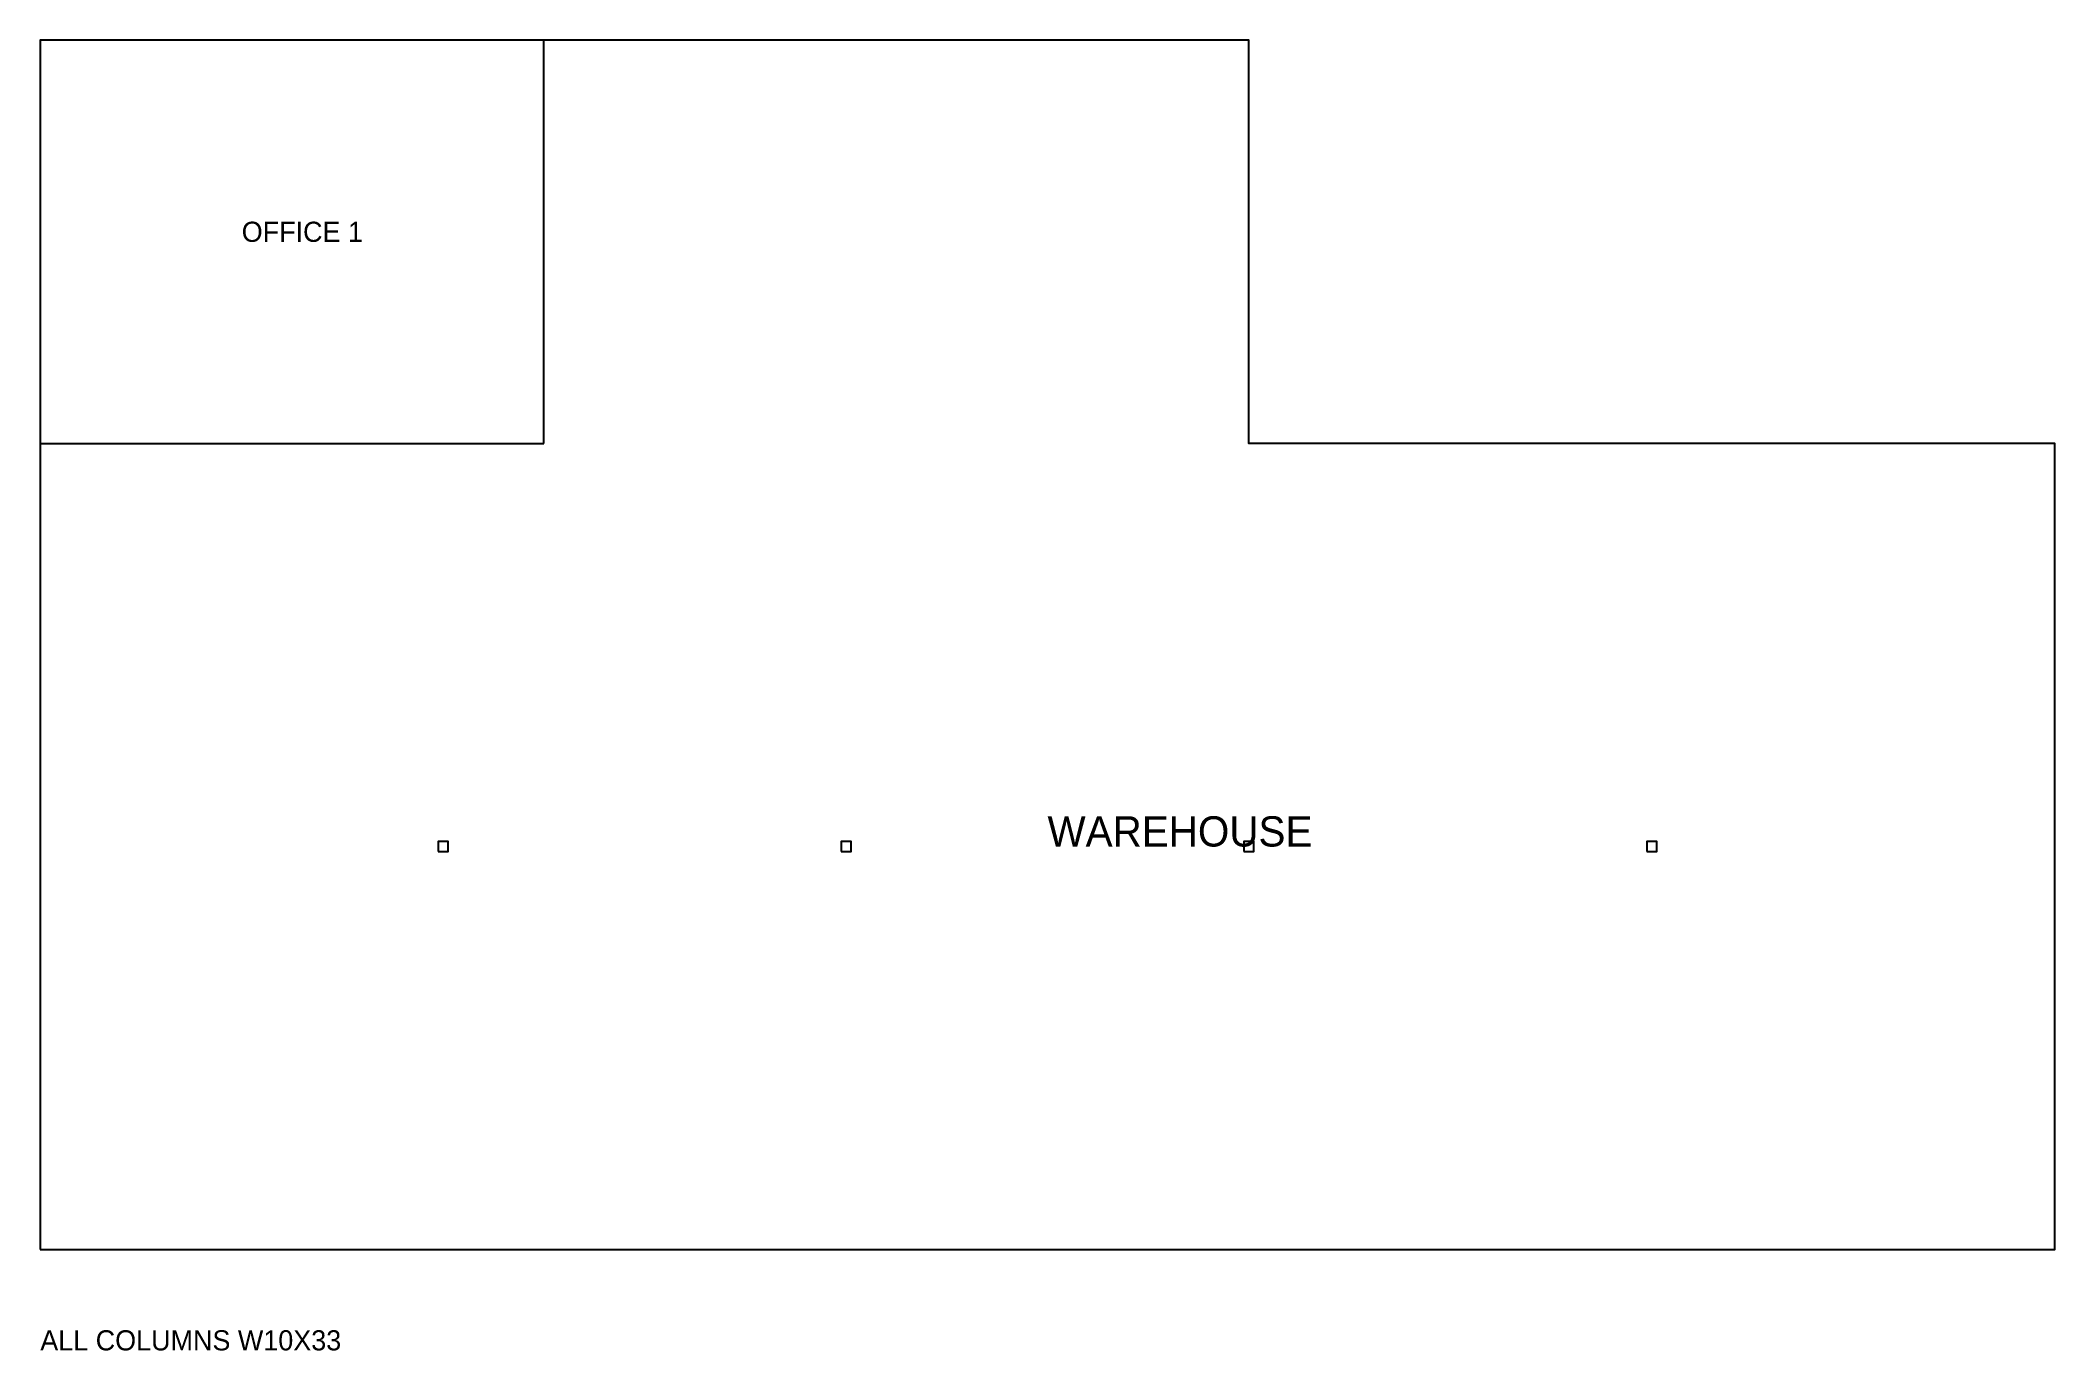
# Model space of a CAD drawing. Header units: feet. Extents: x 0 to 200, y -10 to 120.
import ezdxf

# ---------------------------------------------------------------- set-up
doc = ezdxf.new("R2010")
doc.units = ezdxf.units.FT
for name, color, linetype in [('NOTES', 7, 'Continuous'), ('RMNAME', 7, 'Continuous'), ('STRUCT-COLUMNS', 7, 'Continuous'), ('WALLS', 7, 'Continuous')]:
    doc.layers.add(name, color=color, linetype=linetype)

# ---------------------------------------------------------------- blocks, each defined once
blk = doc.blocks.new('COLUMN')
blk.add_lwpolyline([(-0.5, -0.5), (0.5, -0.5), (0.5, 0.5), (-0.5, 0.5)], close=True)

msp = doc.modelspace()

# ---------------------------------------------------------------- linework, layer by layer
at = {"layer": 'WALLS'}
for p, q in [((50, 80), (50, 120)), ((0, 80), (50, 80))]:
    msp.add_line(p, q, dxfattribs=at)
msp.add_lwpolyline([(0, 0), (200, 0), (200, 80), (120, 80), (120, 120), (0, 120)], close=True, dxfattribs=at)

# ---------------------------------------------------------------- block references
at = {"layer": 'STRUCT-COLUMNS'}
for p in [(40, 40), (80, 40), (120, 40), (160, 40)]:
    msp.add_blockref('COLUMN', p, dxfattribs=at)

# ---------------------------------------------------------------- texts
at = {"layer": 'NOTES'}
msp.add_text('ALL COLUMNS W10X33', height=2, dxfattribs=at).set_placement((0, -10))
at = {"layer": 'RMNAME'}
for s, height, p in [('OFFICE 1', 2, (20, 100)), ('WAREHOUSE', 3, (100, 40))]:
    msp.add_text(s, height=height, dxfattribs=at).set_placement(p)

doc.saveas('drawing.dxf')
